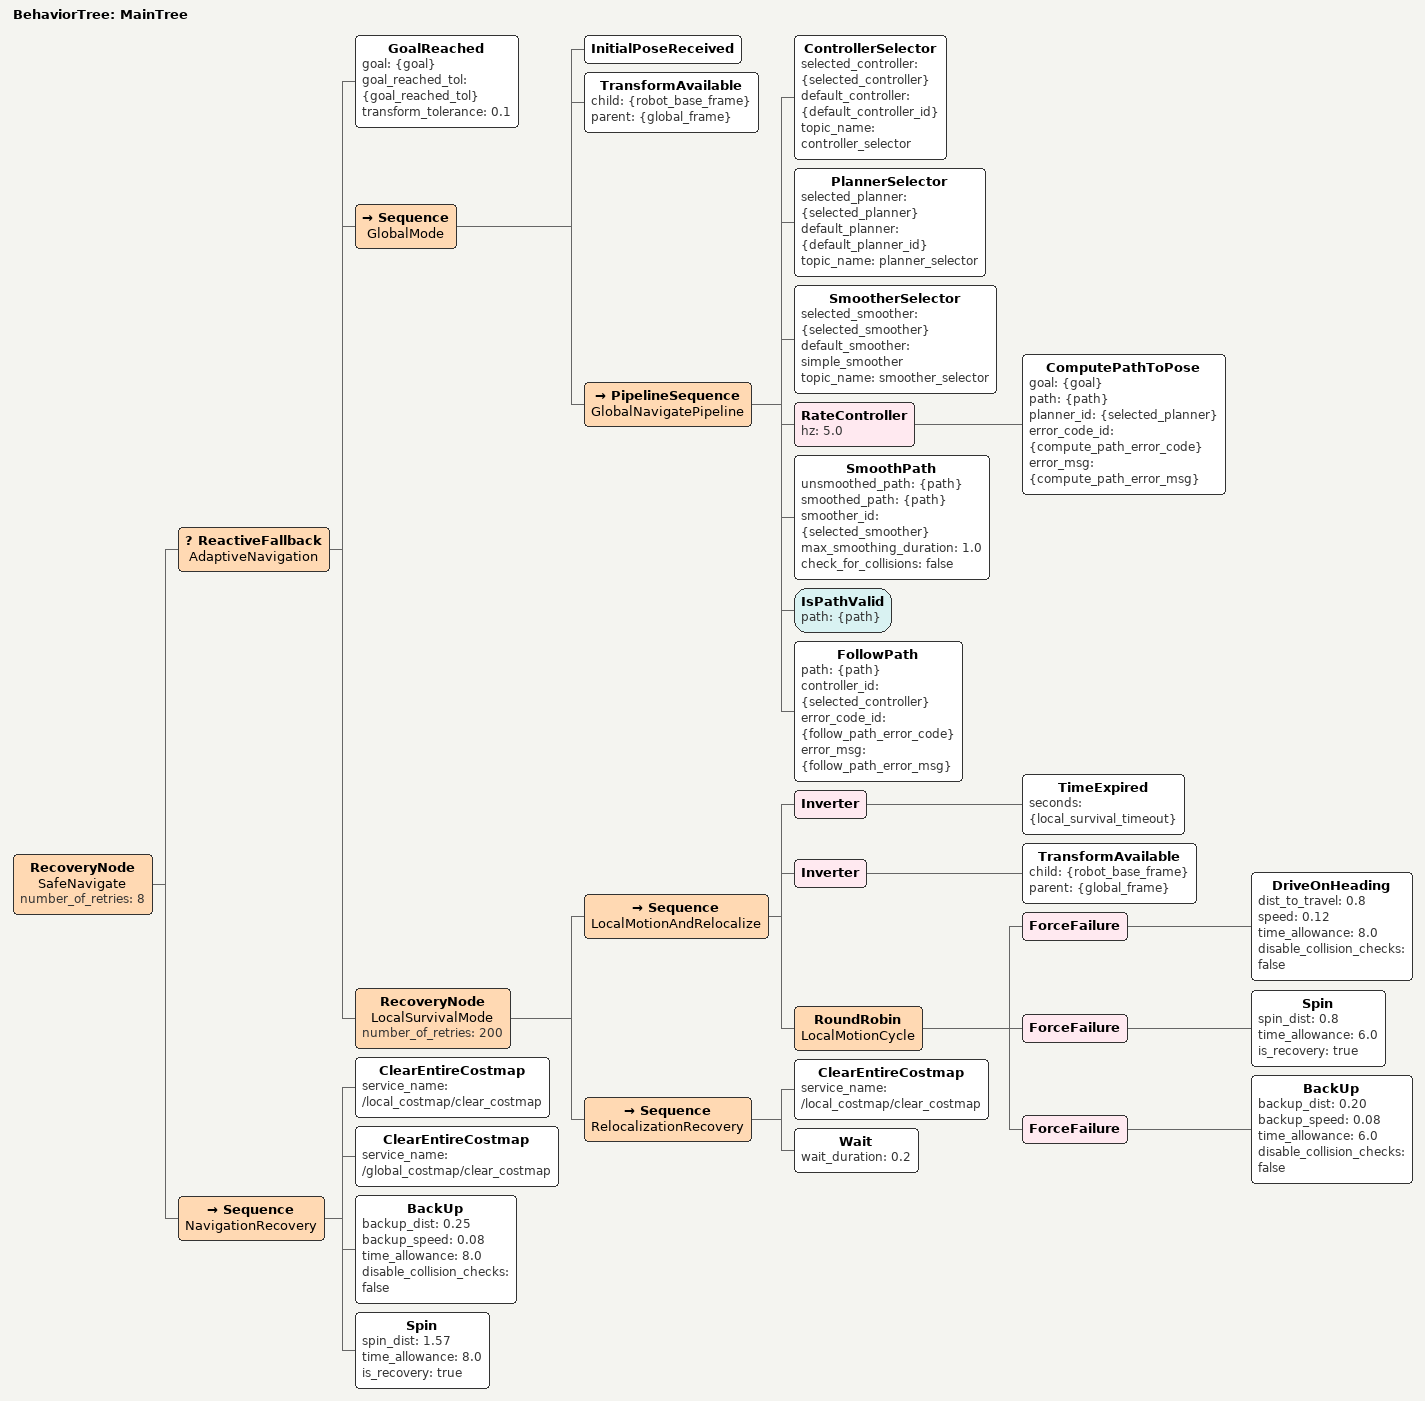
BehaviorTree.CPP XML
<!--
  局部自主导航框架（可执行版）：
  - 全局定位可用时：按常规全局规划 + 跟随路径执行
  - 全局定位不可用时：进入局部生存模式（低速前进/转向/后退）
  - 持续尝试重定位，恢复后自动回到全局导航
-->
<root BTCPP_format="4" main_tree_to_execute="MainTree">
  <BehaviorTree ID="MainTree">
    <RecoveryNode name="SafeNavigate" number_of_retries="8">
      <ReactiveFallback name="AdaptiveNavigation">
        <!-- 已到达目标时直接成功返回 -->
        <GoalReached goal="{goal}" goal_reached_tol="{goal_reached_tol}" transform_tolerance="0.1"/>

        <!-- 模式 A：定位链路完整，执行全局导航 -->
        <Sequence name="GlobalMode">
          <InitialPoseReceived/>
          <TransformAvailable child="{robot_base_frame}" parent="{global_frame}"/>
          <PipelineSequence name="GlobalNavigatePipeline">
            <ControllerSelector
              selected_controller="{selected_controller}"
              default_controller="{default_controller_id}"
              topic_name="controller_selector"/>
            <PlannerSelector
              selected_planner="{selected_planner}"
              default_planner="{default_planner_id}"
              topic_name="planner_selector"/>
            <SmootherSelector
              selected_smoother="{selected_smoother}"
              default_smoother="simple_smoother"
              topic_name="smoother_selector"/>
            <RateController hz="5.0">
              <ComputePathToPose
                goal="{goal}"
                path="{path}"
                planner_id="{selected_planner}"
                error_code_id="{compute_path_error_code}"
                error_msg="{compute_path_error_msg}"/>
            </RateController>
            <SmoothPath
              unsmoothed_path="{path}"
              smoothed_path="{path}"
              smoother_id="{selected_smoother}"
              max_smoothing_duration="1.0"
              check_for_collisions="false"/>
            <IsPathValid path="{path}"/>
            <FollowPath
              path="{path}"
              controller_id="{selected_controller}"
              error_code_id="{follow_path_error_code}"
              error_msg="{follow_path_error_msg}"/>
          </PipelineSequence>
        </Sequence>

        <!-- 模式 B：定位失效时，启用局部生存与重定位循环 -->
        <RecoveryNode name="LocalSurvivalMode" number_of_retries="200">
          <Sequence name="LocalMotionAndRelocalize">
            <!--
              局部生存时间窗：超时后触发失败，交由上层恢复链收敛并上报任务失败。
              默认值由 blackboard 注入（local_survival_timeout）。
            -->
            <Inverter>
              <TimeExpired seconds="{local_survival_timeout}"/>
            </Inverter>
            <Inverter>
              <TransformAvailable child="{robot_base_frame}" parent="{global_frame}"/>
            </Inverter>
            <RoundRobin name="LocalMotionCycle">
              <ForceFailure>
                <DriveOnHeading
                  dist_to_travel="0.8"
                  speed="0.12"
                  time_allowance="8.0"
                  disable_collision_checks="false"/>
              </ForceFailure>
              <ForceFailure>
                <Spin
                  spin_dist="0.8"
                  time_allowance="6.0"
                  is_recovery="true"/>
              </ForceFailure>
              <ForceFailure>
                <BackUp
                  backup_dist="0.20"
                  backup_speed="0.08"
                  time_allowance="6.0"
                  disable_collision_checks="false"/>
              </ForceFailure>
            </RoundRobin>
          </Sequence>
          <Sequence name="RelocalizationRecovery">
            <ClearEntireCostmap service_name="/local_costmap/clear_costmap"/>
            <Wait wait_duration="0.2"/>
          </Sequence>
        </RecoveryNode>
      </ReactiveFallback>

      <Sequence name="NavigationRecovery">
            <ClearEntireCostmap service_name="/local_costmap/clear_costmap"/>
            <ClearEntireCostmap service_name="/global_costmap/clear_costmap"/>
        <BackUp
          backup_dist="0.25"
          backup_speed="0.08"
          time_allowance="8.0"
          disable_collision_checks="false"/>
        <Spin spin_dist="1.57" time_allowance="8.0" is_recovery="true"/>
      </Sequence>
    </RecoveryNode>
  </BehaviorTree>
</root>
